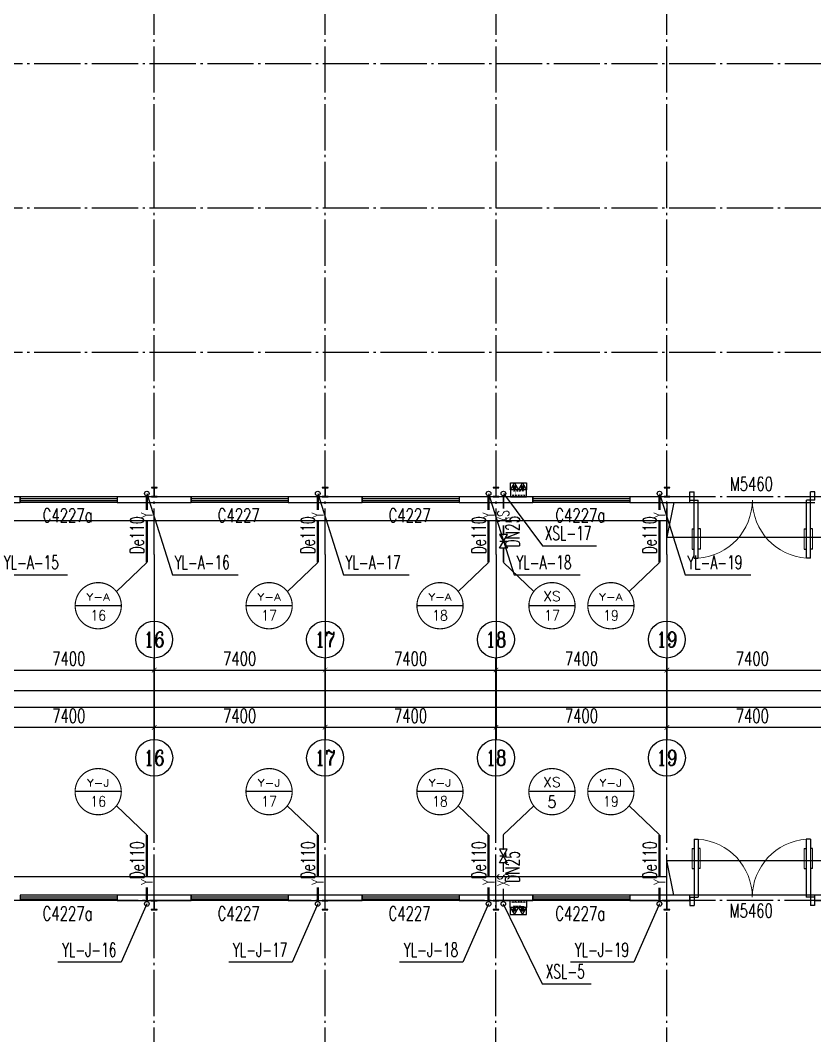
# Model space of a CAD drawing. Header units: millimetres. Extents: x 418304 to 847498, y 48187 to 111456.
# Drawn here: x 421577.35 to 421611.75, y 54503.4 to 54547.36 of the extents above; entities that cross this region are included whole.
import ezdxf
from ezdxf.enums import TextEntityAlignment as Align

# ---------------------------------------------------------------- set-up
doc = ezdxf.new("R2010")
doc.units = ezdxf.units.MM
doc.header["$LTSCALE"] = 1000
doc.linetypes.add('DOTE', pattern=[2.42, 2, -0.2, 0.02, -0.2])
for name, color, linetype in [('AXIS', 3, 'Continuous'), ('AXIS_TEXT', 7, 'Continuous'), ('COLUMN', 2, 'Continuous'), ('DIM_消防', 3, 'Continuous'), ('DIM_雨水', 3, 'Continuous'), ('DOTE', 8, 'DOTE'), ('EQUIP_消防', 7, 'Continuous'), ('PIPE-消防', 1, 'Continuous'), ('PIPE-雨水', 4, 'Continuous'), ('TEXT_消防', 7, 'Continuous'), ('TEXT_雨水', 7, 'Continuous'), ('TWT_TEXT', 7, 'Continuous'), ('VALVE_消防', 7, 'Continuous'), ('VPIPE-消防', 1, 'Continuous'), ('VPIPE-雨水', 4, 'Continuous'), ('WALL-PARAPET', 6, 'Continuous'), ('WINDOW', 4, 'Continuous'), ('WINDOW_TEXT', 7, 'Continuous')]:
    doc.layers.add(name, color=color, linetype=linetype)
doc.styles.add('_TCH_AXIS', font='COMPLEX', dxfattribs={"bigfont": 'GBCBIG'})
doc.styles.add('_TCH_DIM_T3', font='SIMPLEX', dxfattribs={"width": 0.705882, "bigfont": 'GBCBIG'})
doc.styles.add('_TCH_WINDOW', font='SIMPLEX', dxfattribs={"height": 3.5, "bigfont": 'GBCBIG'})
doc.styles.add('_TWT_CIRCLE', font='COMPLEX', dxfattribs={"width": 1.1, "height": 3, "bigfont": 'HZTXT'})
doc.styles.add('_TWT_PIPEDN', font='SIMPLEX', dxfattribs={"width": 0.8, "height": 3, "bigfont": 'HZTXT'})
doc.styles.add('_TWT_PIPETEXT', font='SIMPLEX', dxfattribs={"width": 0.8, "height": 3.5, "bigfont": 'HZTXT'})
doc.styles.add('_TWT_SERIAL', font='COMPLEX', dxfattribs={"width": 0.8, "height": 3, "bigfont": 'HZTXT'})
doc.styles.add('COMPLEX', font='COMPLEX')
doc.dimstyles.new('_TCH_ARCH&&200', dxfattribs={"dimtxt": 595, "dimasz": 200, "dimexe": 500, "dimexo": 600, "dimgap": 200, "dimtad": 1, "dimdec": 0, "dimzin": 0, "dimdsep": 46, "dimtxsty": '_TCH_DIM_T3', "dimblk": 'ARCHTICK', "dimcen": 0.09, "dimclrt": 7, "dimazin": 2, "dimtfac": 1, "dimtdec": 0, "dimtix": 1, "dimtmove": 2, "dimatfit": 3, "dimfxl": 0, "dimtolj": 1, "dimtzin": 0, "dimarcsym": 0})

# ---------------------------------------------------------------- blocks, each defined once
blk = doc.blocks.new('A$C797E1D2B')
at = {"layer": 'COLUMN'}
h = blk.add_hatch(color=256, dxfattribs=at)
h.paths.add_polyline_path([(125, 400), (250, 400), (250, 388), (130, 388), (130, 200), (125, 200)])
h.paths.add_polyline_path([(0, 400), (125, 400), (125, 200), (120, 200), (120, 388), (0, 388)])
h.paths.add_polyline_path([(0, 12), (120, 12), (120, 200), (125, 200), (125, 0), (0, 0)])
h.paths.add_polyline_path([(125, 200), (130, 200), (130, 12), (250, 12), (250, 0), (125, 0)])
blk.add_lwpolyline([(250, 0), (250, 12), (130, 12), (130, 388), (250, 388), (250, 400), (0, 400), (0, 388), (120, 388), (120, 12), (0, 12), (0, 0)], close=True, dxfattribs=at)
blk = doc.blocks.new('消防软管卷盘')
blk.add_lwpolyline([(4963954, 151899), (4963954, 150312), (4964641, 150312), (4964641, 151899)], close=True)
for points, const_width in [([(4964134, 151704), (4964482, 151704)], 1), ([(4964134, 151566), (4964482, 151566)], 1), ([(4964134, 151428), (4964482, 151428)], 1), ([(4964134, 151290), (4964482, 151290)], 1), ([(4964134, 151152), (4964482, 151152)], 1), ([(4964134, 151014), (4964482, 151014)], 0.1), ([(4964134, 150876), (4964482, 150876)], 1), ([(4964134, 150738), (4964482, 150738)], 1), ([(4964150, 150600), (4964499, 150600)], 1), ([(4964150, 150462), (4964499, 150462)], 1)]:
    blk.add_lwpolyline(points, dxfattribs=dict(const_width=const_width))
for centre, start, end in [((4964134, 151636), 90, 270), ((4964482, 151498), 270, 90), ((4964134, 151360), 90, 270), ((4964134, 151084), 90, 270), ((4964134, 150808), 90, 270), ((4964150, 150532), 90, 270), ((4964482, 151222), 270, 90), ((4964482, 150946), 270, 90), ((4964499, 150670), 270, 90)]:
    blk.add_arc(centre, 69, start, end)
blk = doc.blocks.new('$TwtSys$00000546')
h = blk.add_hatch()
h.set_pattern_fill('ANSI31', color=256, scale=200, style=0)
h.set_pattern_definition([(45, (-38543.802, -6670.83), (-17.67767, 17.67767), [])])
h.paths.add_polyline_path([(-65, 174), (65, 174), (65, 44), (-65, 44)])
for points in [[(0, 344), (-198, 0), (198, 0)], [(-65, 174), (65, 174), (65, 44), (-65, 44)]]:
    blk.add_lwpolyline(points, close=True)
blk = doc.blocks.new('92623')
blk.add_lwpolyline([(8910066, 83014), (8909273, 83014), (8909273, 82670), (8910066, 82670)], close=True)
at = {"xscale": -0.5, "yscale": 0.5, "zscale": 0.5, "rotation": 89.99999999998747}
blk.add_blockref('消防软管卷盘', (8985223, 2565334), dxfattribs=at)
at = {"layer": 'EQUIP_消防', "color": 8, "rotation": 180}
for p in [(8909471, 83014), (8909868, 83014)]:
    blk.add_blockref('$TwtSys$00000546', p, dxfattribs=at)
blk = doc.blocks.new('$DorLib2D$00000011')
for p, q in [((-0.4667, 0.4709), (-0.4667, -0.0625)), ((-0.4667, 0.4709), (-0.4333, 0.4709)), ((-0.4333, 0.4709), (-0.4333, 0.0042)), ((0.4333, 0.4709), (0.4333, 0.0042)), ((0.4667, 0.4709), (0.4333, 0.4709)), ((0.4667, 0.4709), (0.4667, -0.0625)), ((-0.4833, 0.3962), (-0.4667, 0.3962)), ((-0.4167, 0.3962), (-0.4333, 0.3962)), ((0.4167, 0.3962), (0.4333, 0.3962)), ((0.4833, 0.3962), (0.4667, 0.3962)), ((-0.4833, 0.2346), (-0.4667, 0.2346)), ((-0.4167, 0.2346), (-0.4333, 0.2346)), ((0.4167, 0.2346), (0.4333, 0.2346)), ((0.4833, 0.2346), (0.4667, 0.2346)), ((-0.5, 0.0042), (-0.4333, 0.0042)), ((-0.5, 0.0042), (-0.5, -0.0625)), ((0.5, 0.0042), (0.4333, 0.0042)), ((0.5, 0.0042), (0.5, -0.0625)), ((-0.5, -0.0625), (-0.4667, -0.0625)), ((0.5, -0.0625), (0.4667, -0.0625))]:
    blk.add_line(p, q)
at = {"lineweight": 13}
for p, q in [((-0.4833, 0.3962), (-0.4833, 0.2346)), ((-0.4167, 0.3962), (-0.4167, 0.2346)), ((0.4167, 0.3962), (0.4167, 0.2346)), ((0.4833, 0.3962), (0.4833, 0.2346))]:
    blk.add_line(p, q, dxfattribs=at)
for centre, start, end in [((-0.4667, 0.0042), 0, 85.90396), ((0.4667, 0.0042), 94.09604, 180)]:
    blk.add_arc(centre, 0.4667, start, end, dxfattribs=at)
blk = doc.blocks.new('$TCHSYS$WIN2D')
for p, q in [((-0.5, 0.5), (0.5, 0.5)), ((-0.5, 0.5), (-0.5, -0.5)), ((0.5, 0.5), (0.5, -0.5)), ((0.5, 0.167), (-0.5, 0.167)), ((0.5, -0.167), (-0.5, -0.167)), ((-0.5, -0.5), (0.5, -0.5))]:
    blk.add_line(p, q)
blk = doc.blocks.new('_AXISO')
blk.add_circle((0, 0), 0.5)
at = {"layer": 'AXIS_TEXT', "style": 'COMPLEX', "width": 1.041667}
blk.add_attdef('A', text='', height=0.56, dxfattribs=at).set_placement((-0.25, -0.28), (0.25, -0.28), align=Align.FIT)
blk = doc.blocks.new('_ArchTick')
at = {"color": 0, "linetype": 'ByBlock', "const_width": 0.15}
blk.add_lwpolyline([(-0.5, -0.5), (0.5, 0.5)], dxfattribs=at)
blk = doc.blocks.new('*D143')
at = {"layer": 'AXIS', "color": 0, "lineweight": -2}
for p, q in [((436704, 134805), (436704, 141305)), ((599984, 134805), (599984, 141305)), ((436704, 140805), (599984, 140805))]:
    blk.add_line(p, q, dxfattribs=at)
at = {"layer": 'Defpoints', "color": 0}
for p in [(599984, 140805), (436704, 134205), (599984, 134205)]:
    blk.add_point(p, dxfattribs=at)
at = {"layer": 'AXIS', "color": 0, "lineweight": -2, "xscale": 200, "yscale": 200, "zscale": 200, "rotation": 180}
blk.add_blockref('_ArchTick', (436704, 140805), dxfattribs=at)
at = {"layer": 'AXIS', "color": 0, "lineweight": -2, "xscale": 200, "yscale": 200, "zscale": 200}
blk.add_blockref('_ArchTick', (599984, 140805), dxfattribs=at)
at = {"layer": 'AXIS', "color": 7, "insert": (518344, 141303), "char_height": 595, "attachment_point": 5, "style": '_TCH_DIM_T3'}
blk.add_mtext('\\A1;163280', dxfattribs=at)
blk = doc.blocks.new('*D159')
at = {"layer": 'AXIS', "color": 0, "lineweight": -2}
for p, q in [((540544, 134805), (540544, 139705)), ((547944, 134805), (547944, 139705)), ((540544, 139205), (547944, 139205))]:
    blk.add_line(p, q, dxfattribs=at)
at = {"layer": 'Defpoints', "color": 0}
for p in [(547944, 139205), (540544, 134205), (547944, 134205)]:
    blk.add_point(p, dxfattribs=at)
at = {"layer": 'AXIS', "color": 0, "lineweight": -2, "xscale": 200, "yscale": 200, "zscale": 200, "rotation": 180}
blk.add_blockref('_ArchTick', (540544, 139205), dxfattribs=at)
at = {"layer": 'AXIS', "color": 0, "lineweight": -2, "xscale": 200, "yscale": 200, "zscale": 200}
blk.add_blockref('_ArchTick', (547944, 139205), dxfattribs=at)
at = {"layer": 'AXIS', "color": 7, "insert": (544244, 139703), "char_height": 595, "attachment_point": 5, "style": '_TCH_DIM_T3'}
blk.add_mtext('\\A1;7400', dxfattribs=at)
blk = doc.blocks.new('*D160')
at = {"layer": 'AXIS', "color": 0, "lineweight": -2}
for p, q in [((547944, 134805), (547944, 139705)), ((555344, 134805), (555344, 139705)), ((547944, 139205), (555344, 139205))]:
    blk.add_line(p, q, dxfattribs=at)
at = {"layer": 'Defpoints', "color": 0}
for p in [(555344, 139205), (547944, 134205), (555344, 134205)]:
    blk.add_point(p, dxfattribs=at)
at = {"layer": 'AXIS', "color": 0, "lineweight": -2, "xscale": 200, "yscale": 200, "zscale": 200, "rotation": 180}
blk.add_blockref('_ArchTick', (547944, 139205), dxfattribs=at)
at = {"layer": 'AXIS', "color": 0, "lineweight": -2, "xscale": 200, "yscale": 200, "zscale": 200}
blk.add_blockref('_ArchTick', (555344, 139205), dxfattribs=at)
at = {"layer": 'AXIS', "color": 7, "insert": (551644, 139703), "char_height": 595, "attachment_point": 5, "style": '_TCH_DIM_T3'}
blk.add_mtext('\\A1;7400', dxfattribs=at)
blk = doc.blocks.new('*D161')
at = {"layer": 'AXIS', "color": 0, "lineweight": -2}
for p, q in [((555344, 134805), (555344, 139705)), ((562744, 134805), (562744, 139705)), ((555344, 139205), (562744, 139205))]:
    blk.add_line(p, q, dxfattribs=at)
at = {"layer": 'Defpoints', "color": 0}
for p in [(562744, 139205), (555344, 134205), (562744, 134205)]:
    blk.add_point(p, dxfattribs=at)
at = {"layer": 'AXIS', "color": 0, "lineweight": -2, "xscale": 200, "yscale": 200, "zscale": 200, "rotation": 180}
blk.add_blockref('_ArchTick', (555344, 139205), dxfattribs=at)
at = {"layer": 'AXIS', "color": 0, "lineweight": -2, "xscale": 200, "yscale": 200, "zscale": 200}
blk.add_blockref('_ArchTick', (562744, 139205), dxfattribs=at)
at = {"layer": 'AXIS', "color": 7, "insert": (559044, 139703), "char_height": 595, "attachment_point": 5, "style": '_TCH_DIM_T3'}
blk.add_mtext('\\A1;7400', dxfattribs=at)
blk = doc.blocks.new('*D162')
at = {"layer": 'AXIS', "color": 0, "lineweight": -2}
for p, q in [((562744, 134805), (562744, 139705)), ((570144, 134805), (570144, 139705)), ((562744, 139205), (570144, 139205))]:
    blk.add_line(p, q, dxfattribs=at)
at = {"layer": 'Defpoints', "color": 0}
for p in [(570144, 139205), (562744, 134205), (570144, 134205)]:
    blk.add_point(p, dxfattribs=at)
at = {"layer": 'AXIS', "color": 0, "lineweight": -2, "xscale": 200, "yscale": 200, "zscale": 200, "rotation": 180}
blk.add_blockref('_ArchTick', (562744, 139205), dxfattribs=at)
at = {"layer": 'AXIS', "color": 0, "lineweight": -2, "xscale": 200, "yscale": 200, "zscale": 200}
blk.add_blockref('_ArchTick', (570144, 139205), dxfattribs=at)
at = {"layer": 'AXIS', "color": 7, "insert": (566444, 139703), "char_height": 595, "attachment_point": 5, "style": '_TCH_DIM_T3'}
blk.add_mtext('\\A1;7400', dxfattribs=at)
blk = doc.blocks.new('*D163')
at = {"layer": 'AXIS', "color": 0, "lineweight": -2}
for p, q in [((570144, 134805), (570144, 139705)), ((577544, 134805), (577544, 139705)), ((570144, 139205), (577544, 139205))]:
    blk.add_line(p, q, dxfattribs=at)
at = {"layer": 'Defpoints', "color": 0}
for p in [(577544, 139205), (570144, 134205), (577544, 134205)]:
    blk.add_point(p, dxfattribs=at)
at = {"layer": 'AXIS', "color": 0, "lineweight": -2, "xscale": 200, "yscale": 200, "zscale": 200, "rotation": 180}
blk.add_blockref('_ArchTick', (570144, 139205), dxfattribs=at)
at = {"layer": 'AXIS', "color": 0, "lineweight": -2, "xscale": 200, "yscale": 200, "zscale": 200}
blk.add_blockref('_ArchTick', (577544, 139205), dxfattribs=at)
at = {"layer": 'AXIS', "color": 7, "insert": (573844, 139703), "char_height": 595, "attachment_point": 5, "style": '_TCH_DIM_T3'}
blk.add_mtext('\\A1;7400', dxfattribs=at)
blk = doc.blocks.new('$VALVE$00000296')
for points in [[(-125, 72), (-125, -72), (125, 72), (125, -72), (-125, 72)], [(0, 60), (0, -64)]]:
    blk.add_lwpolyline(points)
for p in [(-125, 0), (125, 0)]:
    blk.add_point(p)
blk = doc.blocks.new('*D181')
at = {"layer": 'AXIS', "color": 0, "lineweight": -2}
for p, q in [((487606, 74527), (487606, 68027)), ((650886, 74527), (650886, 68027)), ((487606, 68527), (650886, 68527))]:
    blk.add_line(p, q, dxfattribs=at)
at = {"layer": 'Defpoints', "color": 0}
for p in [(487606, 75127), (650886, 75127), (650886, 68527)]:
    blk.add_point(p, dxfattribs=at)
at = {"layer": 'AXIS', "color": 0, "lineweight": -2, "xscale": 200, "yscale": 200, "zscale": 200, "rotation": 180}
blk.add_blockref('_ArchTick', (487606, 68527), dxfattribs=at)
at = {"layer": 'AXIS', "color": 0, "lineweight": -2, "xscale": 200, "yscale": 200, "zscale": 200}
blk.add_blockref('_ArchTick', (650886, 68527), dxfattribs=at)
at = {"layer": 'AXIS', "color": 7, "insert": (569246, 69024), "char_height": 595, "attachment_point": 5, "style": '_TCH_DIM_T3'}
blk.add_mtext('\\A1;163280', dxfattribs=at)
blk = doc.blocks.new('*D199')
at = {"layer": 'AXIS', "color": 0, "lineweight": -2}
for p, q in [((591446, 74527), (591446, 69627)), ((598846, 74527), (598846, 69627)), ((591446, 70127), (598846, 70127))]:
    blk.add_line(p, q, dxfattribs=at)
at = {"layer": 'Defpoints', "color": 0}
for p in [(591446, 75127), (598846, 75127), (598846, 70127)]:
    blk.add_point(p, dxfattribs=at)
at = {"layer": 'AXIS', "color": 0, "lineweight": -2, "xscale": 200, "yscale": 200, "zscale": 200, "rotation": 180}
blk.add_blockref('_ArchTick', (591446, 70127), dxfattribs=at)
at = {"layer": 'AXIS', "color": 0, "lineweight": -2, "xscale": 200, "yscale": 200, "zscale": 200}
blk.add_blockref('_ArchTick', (598846, 70127), dxfattribs=at)
at = {"layer": 'AXIS', "color": 7, "insert": (595146, 70624), "char_height": 595, "attachment_point": 5, "style": '_TCH_DIM_T3'}
blk.add_mtext('\\A1;7400', dxfattribs=at)
blk = doc.blocks.new('*D200')
at = {"layer": 'AXIS', "color": 0, "lineweight": -2}
for p, q in [((598846, 74527), (598846, 69627)), ((606246, 74527), (606246, 69627)), ((598846, 70127), (606246, 70127))]:
    blk.add_line(p, q, dxfattribs=at)
at = {"layer": 'Defpoints', "color": 0}
for p in [(598846, 75127), (606246, 75127), (606246, 70127)]:
    blk.add_point(p, dxfattribs=at)
at = {"layer": 'AXIS', "color": 0, "lineweight": -2, "xscale": 200, "yscale": 200, "zscale": 200, "rotation": 180}
blk.add_blockref('_ArchTick', (598846, 70127), dxfattribs=at)
at = {"layer": 'AXIS', "color": 0, "lineweight": -2, "xscale": 200, "yscale": 200, "zscale": 200}
blk.add_blockref('_ArchTick', (606246, 70127), dxfattribs=at)
at = {"layer": 'AXIS', "color": 7, "insert": (602546, 70624), "char_height": 595, "attachment_point": 5, "style": '_TCH_DIM_T3'}
blk.add_mtext('\\A1;7400', dxfattribs=at)
blk = doc.blocks.new('*D201')
at = {"layer": 'AXIS', "color": 0, "lineweight": -2}
for p, q in [((606246, 74527), (606246, 69627)), ((613646, 74527), (613646, 69627)), ((606246, 70127), (613646, 70127))]:
    blk.add_line(p, q, dxfattribs=at)
at = {"layer": 'Defpoints', "color": 0}
for p in [(606246, 75127), (613646, 75127), (613646, 70127)]:
    blk.add_point(p, dxfattribs=at)
at = {"layer": 'AXIS', "color": 0, "lineweight": -2, "xscale": 200, "yscale": 200, "zscale": 200, "rotation": 180}
blk.add_blockref('_ArchTick', (606246, 70127), dxfattribs=at)
at = {"layer": 'AXIS', "color": 0, "lineweight": -2, "xscale": 200, "yscale": 200, "zscale": 200}
blk.add_blockref('_ArchTick', (613646, 70127), dxfattribs=at)
at = {"layer": 'AXIS', "color": 7, "insert": (609946, 70624), "char_height": 595, "attachment_point": 5, "style": '_TCH_DIM_T3'}
blk.add_mtext('\\A1;7400', dxfattribs=at)
blk = doc.blocks.new('*D202')
at = {"layer": 'AXIS', "color": 0, "lineweight": -2}
for p, q in [((613646, 74527), (613646, 69627)), ((621046, 74527), (621046, 69627)), ((613646, 70127), (621046, 70127))]:
    blk.add_line(p, q, dxfattribs=at)
at = {"layer": 'Defpoints', "color": 0}
for p in [(613646, 75127), (621046, 75127), (621046, 70127)]:
    blk.add_point(p, dxfattribs=at)
at = {"layer": 'AXIS', "color": 0, "lineweight": -2, "xscale": 200, "yscale": 200, "zscale": 200, "rotation": 180}
blk.add_blockref('_ArchTick', (613646, 70127), dxfattribs=at)
at = {"layer": 'AXIS', "color": 0, "lineweight": -2, "xscale": 200, "yscale": 200, "zscale": 200}
blk.add_blockref('_ArchTick', (621046, 70127), dxfattribs=at)
at = {"layer": 'AXIS', "color": 7, "insert": (617346, 70624), "char_height": 595, "attachment_point": 5, "style": '_TCH_DIM_T3'}
blk.add_mtext('\\A1;7400', dxfattribs=at)
blk = doc.blocks.new('*D203')
at = {"layer": 'AXIS', "color": 0, "lineweight": -2}
for p, q in [((621046, 74527), (621046, 69627)), ((628446, 74527), (628446, 69627)), ((621046, 70127), (628446, 70127))]:
    blk.add_line(p, q, dxfattribs=at)
at = {"layer": 'Defpoints', "color": 0}
for p in [(621046, 75127), (628446, 75127), (628446, 70127)]:
    blk.add_point(p, dxfattribs=at)
at = {"layer": 'AXIS', "color": 0, "lineweight": -2, "xscale": 200, "yscale": 200, "zscale": 200, "rotation": 180}
blk.add_blockref('_ArchTick', (621046, 70127), dxfattribs=at)
at = {"layer": 'AXIS', "color": 0, "lineweight": -2, "xscale": 200, "yscale": 200, "zscale": 200}
blk.add_blockref('_ArchTick', (628446, 70127), dxfattribs=at)
at = {"layer": 'AXIS', "color": 7, "insert": (624746, 70624), "char_height": 595, "attachment_point": 5, "style": '_TCH_DIM_T3'}
blk.add_mtext('\\A1;7400', dxfattribs=at)
blk = doc.blocks.new('242355')
at = {"color": 8, "ltscale": 0.5}
blk.add_line((570443.6, 131945.3), (570143.6, 133445.3), dxfattribs=at)
for points in [[(570143.6, 131945.3), (570143.6, 133445.3), (577543.6, 133445.3), (577543.6, 131945.3)], [(518343.6, 132745.3), (570143.6, 132745.3)]]:
    blk.add_lwpolyline(points, dxfattribs=at)
at = {"layer": 'AXIS'}
for p, q in [((547943.6, 134205.3), (547943.6, 142205.3)), ((555343.6, 134205.3), (555343.6, 142205.3)), ((562743.6, 134205.3), (562743.6, 142205.3)), ((570143.6, 134205.3), (570143.6, 142205.3))]:
    blk.add_line(p, q, dxfattribs=at)
at = {"layer": 'DIM_消防'}
for p, q in [((546519.3, 136420), (544519.3, 136420)), ((553919.3, 136420), (551919.3, 136420)), ((561319.3, 136420), (559319.3, 136420)), ((566167.8, 136420), (564167.8, 136420)), ((568719.3, 136420), (566719.3, 136420)), ((547624.1, 134546.5), (546308.3, 135805.7)), ((555024.1, 134546.5), (553708.3, 135805.7)), ((562424.1, 134546.5), (561108.3, 135805.7)), ((563063.1, 134546.5), (564378.8, 135805.7)), ((569824.1, 134546.5), (568508.3, 135805.7)), ((563063.1, 131561.3), (564751.1, 128095.5, 3000)), ((564751.1, 128095.5, 3000), (566867.7, 128095.5, 3000))]:
    blk.add_line(p, q, dxfattribs=at)
at = {"layer": 'DIM_消防', "const_width": 50}
for points in [[(546519.3, 136420, 1), (544519.3, 136420, 1)], [(553919.3, 136420, 1), (551919.3, 136420, 1)], [(561319.3, 136420, 1), (559319.3, 136420, 1)], [(566167.8, 136420, 1), (564167.8, 136420, 1)], [(568719.3, 136420, 1), (566719.3, 136420, 1)]]:
    blk.add_lwpolyline(points, format="xyb", close=True, dxfattribs=at)
at = {"layer": 'DIM_雨水'}
for p, q in [((547624.1, 131561.3), (546514, 129032.9)), ((555024.1, 131561.3), (553914, 129032.9)), ((562424.1, 131561.3), (561314, 129032.9)), ((569824.1, 131561.3), (568714, 129032.9)), ((546514, 129032.9), (543773.1, 129032.9)), ((553914, 129032.9), (551173.1, 129032.9)), ((561314, 129032.9), (558573.1, 129032.9)), ((568714, 129032.9), (565973.1, 129032.9))]:
    blk.add_line(p, q, dxfattribs=at)
at = {"layer": 'DOTE'}
for p, q in [((547943.6, 69205.3), (547943.6, 134205.3)), ((555343.6, 69205.3), (555343.6, 134205.3)), ((562743.6, 69205.3), (562743.6, 134205.3)), ((570143.6, 69205.3), (570143.6, 134205.3)), ((602243.6, 131705.3), (434443.6, 131705.3))]:
    blk.add_line(p, q, dxfattribs=at)
at = {"layer": 'PIPE-消防', "linetype": 'Continuous', "const_width": 70}
for points in [[(563063.1, 133933.2), (563063.1, 134546.5)], [(563063.1, 132938.4), (563063.1, 133333.2)], [(563063.1, 131661.3), (563063.1, 132220.3)]]:
    blk.add_lwpolyline(points, dxfattribs=at)
at = {"layer": 'PIPE-雨水', "linetype": 'Continuous', "const_width": 100}
for points in [[(547624.1, 132725.4), (547624.1, 134546.5)], [(555024.1, 132725.4), (555024.1, 134546.5)], [(562424.1, 132725.4), (562424.1, 134546.5)], [(569824.1, 132748.3), (569824.1, 134546.5)], [(547624.1, 131661.3), (547624.1, 132281.6)], [(555024.1, 131661.3), (555024.1, 132281.6)], [(562424.1, 131661.3), (562424.1, 132281.6)], [(569824.1, 131661.3), (569824.1, 132258.8)]]:
    blk.add_lwpolyline(points, dxfattribs=at)
at = {"layer": 'VPIPE-消防', "linetype": 'Continuous'}
blk.add_circle((563063.1, 131561.3), 100, dxfattribs=at)
at = {"layer": 'VPIPE-雨水', "linetype": 'Continuous'}
for centre in [(547624.1, 131561.3), (555024.1, 131561.3), (562424.1, 131561.3), (569824.1, 131561.3)]:
    blk.add_circle(centre, 100, dxfattribs=at)
at = {"layer": 'WALL-PARAPET'}
for p, q in [((549543.6, 131945.3), (546343.6, 131945.3)), ((546343.6, 131945.3), (546343.6, 131705.3)), ((549543.6, 131705.3), (549543.6, 131945.3)), ((556943.6, 131945.3), (553743.6, 131945.3)), ((553743.6, 131945.3), (553743.6, 131705.3)), ((556943.6, 131705.3), (556943.6, 131945.3)), ((564343.6, 131945.3), (561143.6, 131945.3)), ((561143.6, 131945.3), (561143.6, 131705.3)), ((564343.6, 131705.3), (564343.6, 131945.3)), ((571143.6, 131945.3), (568543.6, 131945.3)), ((568543.6, 131945.3), (568543.6, 131705.3)), ((571143.6, 131705.3), (571143.6, 131945.3)), ((579143.6, 131945.3), (576543.6, 131945.3)), ((576543.6, 131945.3), (576543.6, 131705.3)), ((546343.6, 131705.3), (549543.6, 131705.3)), ((553743.6, 131705.3), (556943.6, 131705.3)), ((561143.6, 131705.3), (564343.6, 131705.3)), ((568543.6, 131705.3), (571143.6, 131705.3)), ((576543.6, 131705.3), (579143.6, 131705.3))]:
    blk.add_line(p, q, dxfattribs=at)
at = {"layer": 'WINDOW'}
blk.add_line((576543.6, 131945.3), (571143.6, 131945.3), dxfattribs=at)
at = {"rotation": 180}
for p in [(548068.6, 131705.3), (555468.6, 131705.3), (562868.6, 131705.3), (570268.6, 131705.3)]:
    blk.add_blockref('A$C797E1D2B', p, dxfattribs=at)
at = {"xscale": 0.882, "yscale": 0.882, "zscale": 0.882}
blk.add_blockref('92623', (-7294613.7, 58184.3), dxfattribs=at)
at = {"layer": 'AXIS'}
ref = blk.add_blockref('_AXISO', (547943.6, 143005.3), dxfattribs=dict(at, xscale=1600, yscale=1600, zscale=1600))
ref.add_attrib('A', '16', dxfattribs={"layer": 'AXIS_TEXT', "height": 656.89, "style": '_TCH_AXIS'}).set_placement((547490, 142676.9), (548397.1, 142676.9), align=Align.FIT)
ref = blk.add_blockref('_AXISO', (555343.6, 143005.3), dxfattribs=dict(at, xscale=1600, yscale=1600, zscale=1600))
ref.add_attrib('A', '17', dxfattribs={"layer": 'AXIS_TEXT', "height": 656.89, "style": '_TCH_AXIS'}).set_placement((554890, 142676.9), (555797.1, 142676.9), align=Align.FIT)
ref = blk.add_blockref('_AXISO', (562743.6, 143005.3), dxfattribs=dict(at, xscale=1600, yscale=1600, zscale=1600))
ref.add_attrib('A', '18', dxfattribs={"layer": 'AXIS_TEXT', "height": 656.89, "style": '_TCH_AXIS'}).set_placement((562290, 142676.9), (563197.1, 142676.9), align=Align.FIT)
ref = blk.add_blockref('_AXISO', (570143.6, 143005.3), dxfattribs=dict(at, xscale=1600, yscale=1600, zscale=1600))
ref.add_attrib('A', '19', dxfattribs={"layer": 'AXIS_TEXT', "height": 656.89, "style": '_TCH_AXIS'}).set_placement((569690, 142676.9), (570597.1, 142676.9), align=Align.FIT)
at = {"layer": 'VALVE_消防', "xscale": -2.4, "yscale": -2.4, "zscale": 2.4, "rotation": 90}
blk.add_blockref('$VALVE$00000296', (563063.1, 133633.2), dxfattribs=at)
at = {"layer": 'WINDOW'}
ref = blk.add_blockref('$DorLib2D$00000011', (573843.6, 131825.3), dxfattribs=dict(at, xscale=5400, yscale=-5400, zscale=5400, rotation=180))
ref.add_attrib('A', 'M5460', (572863.6, 130968), dxfattribs={"layer": 'WINDOW_TEXT', "height": 595, "style": '_TCH_WINDOW', "width": 0.705882})
ref = blk.add_blockref('$TCHSYS$WIN2D', (544243.6, 131825.3), dxfattribs=dict(at, xscale=4200, yscale=-240, zscale=4200, rotation=180))
ref.add_attrib('A', 'C4227a', (543113.6, 130848), dxfattribs={"layer": 'WINDOW_TEXT', "height": 595, "style": '_TCH_WINDOW', "width": 0.705882})
ref = blk.add_blockref('$TCHSYS$WIN2D', (551643.6, 131825.3), dxfattribs=dict(at, xscale=4200, yscale=-240, zscale=4200, rotation=180))
ref.add_attrib('A', 'C4227', (550693.6, 130848), dxfattribs={"layer": 'WINDOW_TEXT', "height": 595, "style": '_TCH_WINDOW', "width": 0.705882})
ref = blk.add_blockref('$TCHSYS$WIN2D', (559043.6, 131825.3), dxfattribs=dict(at, xscale=4200, yscale=-240, zscale=4200, rotation=180))
ref.add_attrib('A', 'C4227', (558093.6, 130848), dxfattribs={"layer": 'WINDOW_TEXT', "height": 595, "style": '_TCH_WINDOW', "width": 0.705882})
ref = blk.add_blockref('$TCHSYS$WIN2D', (566443.6, 131825.3), dxfattribs=dict(at, xscale=4200, yscale=-240, zscale=4200, rotation=180))
ref.add_attrib('A', 'C4227a', (565313.6, 130848), dxfattribs={"layer": 'WINDOW_TEXT', "height": 595, "style": '_TCH_WINDOW', "width": 0.705882})
at = {"layer": 'DIM_消防', "color": 7, "style": '_TWT_CIRCLE'}
for s, height, p, p2 in [('Y-J', 319.91, (545033.3, 136641.7), (546005.3, 136641.7)), ('Y-J', 319.91, (552433.3, 136641.7), (553405.3, 136641.7)), ('Y-J', 319.91, (559833.3, 136641.7), (560805.3, 136641.7)), ('XS', 423.95, (564790.3, 136620.9), (565545.4, 136620.9)), ('Y-J', 319.91, (567233.3, 136641.7), (568205.3, 136641.7)), ('16', 448.85, (545178.4, 135774.7), (545860.2, 135774.7)), ('17', 448.85, (552578.4, 135774.7), (553260.2, 135774.7)), ('18', 448.85, (559978.4, 135774.7), (560660.2, 135774.7)), ('5', 517.5, (564978.1, 135716.8), (565357.6, 135716.8)), ('19', 448.85, (567378.4, 135774.7), (568060.2, 135774.7))]:
    blk.add_text(s, height=height, dxfattribs=at).set_placement(p, p2, align=Align.FIT)
at = {"layer": 'TEXT_消防', "linetype": 'Continuous', "style": '_TWT_PIPEDN', "width": 0.64}
blk.add_text('DN25', height=600, rotation=90, dxfattribs=at).set_placement((563763.1, 132482.2))
at = {"layer": 'TEXT_消防', "style": '_TWT_PIPETEXT', "width": 0.64}
blk.add_text('XS', height=500, rotation=90, dxfattribs=at).set_placement((563313.1, 132320.3))
at = {"layer": 'TEXT_雨水', "linetype": 'Continuous', "style": '_TWT_PIPEDN', "width": 0.64}
for p in [(547503.1, 132632.4), (554903.1, 132632.4), (562303.1, 132632.4), (569703.1, 132632.4)]:
    blk.add_text('De110', height=600, rotation=90, dxfattribs=at).set_placement(p)
at = {"layer": 'TEXT_雨水', "style": '_TWT_PIPETEXT', "width": 0.64}
for p in [(547874.1, 132381.6), (555274.1, 132381.6), (562674.1, 132381.6), (570074.1, 132381.6)]:
    blk.add_text('Y', height=500, rotation=90, dxfattribs=at).set_placement(p)
at = {"layer": 'TWT_TEXT', "style": '_TWT_SERIAL', "width": 0.64}
for s, p in [('YL-J-16', (543953.1, 129272.9)), ('YL-J-17', (551353.1, 129272.9)), ('YL-J-18', (558753.1, 129272.9)), ('YL-J-19', (566153.1, 129272.9)), ('XSL-5', (564895.7, 128335.5, 3000))]:
    blk.add_text(s, height=600, dxfattribs=at).set_placement(p)
at = {"layer": 'AXIS'}
for p1, p2, distance, text, picture, middle in [((436703.6, 134205.3), (599983.6, 134205.3), 6600, '163280', '*D143', (518343.6, 141302.8)), ((540543.6, 134205.3), (547943.6, 134205.3), 5000, '7400', '*D159', (544243.6, 139702.8)), ((547943.6, 134205.3), (555343.6, 134205.3), 5000, '7400', '*D160', (551643.6, 139702.8)), ((555343.6, 134205.3), (562743.6, 134205.3), 5000, '7400', '*D161', (559043.6, 139702.8)), ((562743.6, 134205.3), (570143.6, 134205.3), 5000, '7400', '*D162', (566443.6, 139702.8)), ((570143.6, 134205.3), (577543.6, 134205.3), 5000, '7400', '*D163', (573843.6, 139702.8))]:
    dim = blk.add_aligned_dim(p1=p1, p2=p2, distance=distance, text=text, dimstyle='_TCH_ARCH&&200', dxfattribs=at)
    dim.commit()
    dim.dimension.update_dxf_attribs({"geometry": picture, "text_midpoint": middle})
blk = doc.blocks.new('2436')
at = {"color": 8, "ltscale": 0.5}
blk.add_line((621346, 77386.8), (621046, 75886.8), dxfattribs=at)
for points in [[(621046, 77386.8), (621046, 75886.8), (628446, 75886.8), (628446, 77386.8)], [(621046, 76586.8), (569246, 76586.8)]]:
    blk.add_lwpolyline(points, dxfattribs=at)
at = {"layer": 'AXIS'}
for p, q in [((598846, 75126.8), (598846, 67126.8)), ((606246, 75126.8), (606246, 67126.8)), ((613646, 75126.8), (613646, 67126.8)), ((621046, 75126.8), (621046, 67126.8))]:
    blk.add_line(p, q, dxfattribs=at)
at = {"layer": 'DIM_消防'}
for p, q in [((613965.5, 77770.9), (615653.5, 75509.4, 3000)), ((615653.5, 75509.4, 3000), (617998.9, 75509.4, 3000)), ((598526.4, 74785.7), (597210.7, 73526.5)), ((605926.4, 74785.7), (604610.7, 73526.5)), ((613326.4, 74785.7), (612010.7, 73526.5)), ((613965.5, 74785.7), (615281.2, 73526.5)), ((620726.4, 74785.7), (619410.7, 73526.5)), ((597421.7, 72912.1), (595421.7, 72912.1)), ((604821.7, 72912.1), (602821.7, 72912.1)), ((612221.7, 72912.1), (610221.7, 72912.1)), ((617070.2, 72912.1), (615070.2, 72912.1)), ((619621.7, 72912.1), (617621.7, 72912.1))]:
    blk.add_line(p, q, dxfattribs=at)
at = {"layer": 'DIM_消防', "const_width": 50}
for points in [[(597421.7, 72912.1, 1), (595421.7, 72912.1, 1)], [(604821.7, 72912.1, 1), (602821.7, 72912.1, 1)], [(612221.7, 72912.1, 1), (610221.7, 72912.1, 1)], [(617070.2, 72912.1, 1), (615070.2, 72912.1, 1)], [(619621.7, 72912.1, 1), (617621.7, 72912.1, 1)]]:
    blk.add_lwpolyline(points, format="xyb", close=True, dxfattribs=at)
at = {"layer": 'DIM_雨水'}
for p, q in [((598526.4, 77770.9, 3000), (599636.5, 74248.7, 3000)), ((605926.4, 77770.9), (607036.5, 74248.7)), ((613326.4, 77770.9, 3000), (614436.5, 74248.7, 3000)), ((620726.4, 77770.9), (621836.5, 74248.7)), ((592236.5, 74248.7, 3000), (595086.6, 74248.7, 3000)), ((599636.5, 74248.7, 3000), (602486.6, 74248.7, 3000)), ((607036.5, 74248.7), (609886.6, 74248.7)), ((614436.5, 74248.7, 3000), (617286.6, 74248.7, 3000)), ((621836.5, 74248.7), (624686.6, 74248.7))]:
    blk.add_line(p, q, dxfattribs=at)
at = {"layer": 'DOTE'}
for p, q in [((598846, 75126.8), (598846, 130126.8)), ((606246, 75126.8), (606246, 130126.8)), ((613646, 75126.8), (613646, 130126.8)), ((621046, 75126.8), (621046, 130126.8)), ((653146, 96376.8), (485346, 96376.8)), ((653146, 90126.8), (485346, 90126.8)), ((653146, 83876.8), (485346, 83876.8)), ((653146, 77626.8), (485346, 77626.8))]:
    blk.add_line(p, q, dxfattribs=at)
at = {"layer": 'PIPE-消防', "linetype": 'Continuous', "const_width": 70}
for points in [[(613965.5, 77670.9), (613965.5, 77111.8)], [(613965.5, 76393.8), (613965.5, 75999)], [(613965.5, 75399), (613965.5, 74785.7)]]:
    blk.add_lwpolyline(points, dxfattribs=at)
at = {"layer": 'PIPE-雨水', "linetype": 'Continuous', "const_width": 100}
for points in [[(598526.4, 77670.9), (598526.4, 77050.5)], [(605926.4, 77670.9), (605926.4, 77050.5)], [(613326.4, 77670.9), (613326.4, 77050.5)], [(620726.4, 77670.9), (620726.4, 77050.5)], [(598526.4, 76606.7), (598526.4, 74785.7)], [(605926.4, 76606.7), (605926.4, 74785.7)], [(613326.4, 76606.7), (613326.4, 74785.7)], [(620726.4, 76606.7), (620726.4, 74785.7)]]:
    blk.add_lwpolyline(points, dxfattribs=at)
at = {"layer": 'VPIPE-消防', "linetype": 'Continuous'}
blk.add_circle((613965.5, 77770.9), 100, dxfattribs=at)
at = {"layer": 'VPIPE-雨水', "linetype": 'Continuous'}
for centre in [(598526.4, 77770.9), (605926.4, 77770.9), (613326.4, 77770.9), (620726.4, 77770.9)]:
    blk.add_circle(centre, 100, dxfattribs=at)
at = {"layer": 'WALL-PARAPET'}
for p, q in [((593046, 77626.8), (589846, 77626.8)), ((589846, 77386.8), (593046, 77386.8)), ((593046, 77386.8), (593046, 77626.8)), ((600446, 77626.8), (597246, 77626.8)), ((597246, 77626.8), (597246, 77386.8)), ((597246, 77386.8), (600446, 77386.8)), ((600446, 77386.8), (600446, 77626.8)), ((607846, 77626.8), (604646, 77626.8)), ((604646, 77626.8), (604646, 77386.8)), ((604646, 77386.8), (607846, 77386.8)), ((607846, 77386.8), (607846, 77626.8)), ((615246, 77626.8), (612046, 77626.8)), ((612046, 77626.8), (612046, 77386.8)), ((612046, 77386.8), (615246, 77386.8)), ((615246, 77386.8), (615246, 77626.8)), ((622046, 77626.8), (619446, 77626.8)), ((619446, 77626.8), (619446, 77386.8)), ((619446, 77386.8), (622046, 77386.8)), ((622046, 77386.8), (622046, 77626.8))]:
    blk.add_line(p, q, dxfattribs=at)
at = {"layer": 'WINDOW'}
blk.add_line((622046, 77386.8), (627446, 77386.8), dxfattribs=at)
at = {"rotation": 180}
for p in [(598971, 78026.8), (606371, 78026.8), (613771, 78026.8), (621171, 78026.8)]:
    blk.add_blockref('A$C797E1D2B', p, dxfattribs=at)
at = {"xscale": -0.882, "yscale": 0.882, "zscale": 0.882, "rotation": 180}
blk.add_blockref('92623', (-7243711.3, 151147.8), dxfattribs=at)
at = {"layer": 'AXIS'}
ref = blk.add_blockref('_AXISO', (598846, 66326.8), dxfattribs=dict(at, xscale=1600, yscale=1600, zscale=1600))
ref.add_attrib('A', '16', dxfattribs={"layer": 'AXIS_TEXT', "height": 656.89, "style": '_TCH_AXIS'}).set_placement((598392.4, 65998.4), (599299.5, 65998.4), align=Align.FIT)
ref = blk.add_blockref('_AXISO', (606246, 66326.8), dxfattribs=dict(at, xscale=1600, yscale=1600, zscale=1600))
ref.add_attrib('A', '17', dxfattribs={"layer": 'AXIS_TEXT', "height": 656.89, "style": '_TCH_AXIS'}).set_placement((605792.4, 65998.4), (606699.5, 65998.4), align=Align.FIT)
ref = blk.add_blockref('_AXISO', (613646, 66326.8), dxfattribs=dict(at, xscale=1600, yscale=1600, zscale=1600))
ref.add_attrib('A', '18', dxfattribs={"layer": 'AXIS_TEXT', "height": 656.89, "style": '_TCH_AXIS'}).set_placement((613192.4, 65998.4), (614099.5, 65998.4), align=Align.FIT)
ref = blk.add_blockref('_AXISO', (621046, 66326.8), dxfattribs=dict(at, xscale=1600, yscale=1600, zscale=1600))
ref.add_attrib('A', '19', dxfattribs={"layer": 'AXIS_TEXT', "height": 656.89, "style": '_TCH_AXIS'}).set_placement((620592.4, 65998.4), (621499.5, 65998.4), align=Align.FIT)
at = {"layer": 'VALVE_消防', "xscale": -2.4, "yscale": 2.4, "zscale": 2.4, "rotation": 270}
blk.add_blockref('$VALVE$00000296', (613965.5, 75699), dxfattribs=at)
at = {"layer": 'WINDOW'}
ref = blk.add_blockref('$DorLib2D$00000011', (624746, 77506.8), dxfattribs=dict(at, xscale=-5400, yscale=-5400, zscale=-5400))
ref.add_attrib('A', 'M5460', (623766, 77889.1), dxfattribs={"layer": 'WINDOW_TEXT', "height": 595, "style": '_TCH_WINDOW', "width": 0.705882})
ref = blk.add_blockref('$TCHSYS$WIN2D', (595146, 77506.8), dxfattribs=dict(at, xscale=-4200, yscale=240, zscale=-4200))
ref.add_attrib('A', 'C4227a', (594016, 76529.5), dxfattribs={"layer": 'WINDOW_TEXT', "height": 595, "style": '_TCH_WINDOW', "width": 0.705882})
ref = blk.add_blockref('$TCHSYS$WIN2D', (602546, 77506.8), dxfattribs=dict(at, xscale=-4200, yscale=240, zscale=-4200))
ref.add_attrib('A', 'C4227', (601596, 76529.5), dxfattribs={"layer": 'WINDOW_TEXT', "height": 595, "style": '_TCH_WINDOW', "width": 0.705882})
ref = blk.add_blockref('$TCHSYS$WIN2D', (609946, 77506.8), dxfattribs=dict(at, xscale=-4200, yscale=240, zscale=-4200))
ref.add_attrib('A', 'C4227', (608996, 76529.5), dxfattribs={"layer": 'WINDOW_TEXT', "height": 595, "style": '_TCH_WINDOW', "width": 0.705882})
ref = blk.add_blockref('$TCHSYS$WIN2D', (617346, 77506.8), dxfattribs=dict(at, xscale=-4200, yscale=240, zscale=-4200))
ref.add_attrib('A', 'C4227a', (616216, 76529.5), dxfattribs={"layer": 'WINDOW_TEXT', "height": 595, "style": '_TCH_WINDOW', "width": 0.705882})
at = {"layer": 'DIM_消防', "color": 7, "style": '_TWT_CIRCLE'}
for s, height, p, p2 in [('Y-A', 296.03, (595917.8, 73139.2), (596925.7, 73139.2)), ('Y-A', 296.03, (603317.8, 73139.2), (604325.7, 73139.2)), ('Y-A', 296.03, (610717.8, 73139.2), (611725.7, 73139.2)), ('XS', 423.95, (615692.7, 73112.9), (616447.8, 73112.9)), ('Y-A', 296.03, (618117.8, 73139.2), (619125.7, 73139.2)), ('16', 448.85, (596080.8, 72266.8), (596762.6, 72266.8)), ('17', 448.85, (603480.8, 72266.8), (604162.6, 72266.8)), ('18', 448.85, (610880.8, 72266.8), (611562.6, 72266.8)), ('17', 448.85, (615729.3, 72266.8), (616411.2, 72266.8)), ('19', 448.85, (618280.8, 72266.8), (618962.6, 72266.8))]:
    blk.add_text(s, height=height, dxfattribs=at).set_placement(p, p2, align=Align.FIT)
at = {"layer": 'TEXT_消防', "style": '_TWT_PIPETEXT', "width": 0.64}
blk.add_text('XS', height=500, rotation=90, dxfattribs=at).set_placement((614215.5, 76493.8))
at = {"layer": 'TEXT_消防', "linetype": 'Continuous', "style": '_TWT_PIPEDN', "width": 0.64}
blk.add_text('DN25', height=600, rotation=90, dxfattribs=at).set_placement((614665.5, 75441.9))
at = {"layer": 'TEXT_雨水', "style": '_TWT_PIPETEXT', "width": 0.64}
for p in [(598776.4, 76706.7), (606176.4, 76706.7), (613576.4, 76706.7), (620976.4, 76706.7)]:
    blk.add_text('Y', height=500, rotation=90, dxfattribs=at).set_placement(p)
at = {"layer": 'TEXT_雨水', "linetype": 'Continuous', "style": '_TWT_PIPEDN', "width": 0.64}
for p in [(598400.1, 75145.5), (605800.1, 75145.5), (613200.1, 75145.5), (620600.1, 75145.5)]:
    blk.add_text('De110', height=600, rotation=90, dxfattribs=at).set_placement(p)
at = {"layer": 'TWT_TEXT', "style": '_TWT_SERIAL', "width": 0.64}
for s, p in [('XSL-17', (615752.6, 75749.4, 3000)), ('YL-A-15', (592328.3, 74488.7, 3000)), ('YL-A-16', (599728.3, 74488.7, 3000)), ('YL-A-17', (607128.3, 74488.7)), ('YL-A-18', (614528.3, 74488.7, 3000)), ('YL-A-19', (621928.3, 74488.7))]:
    blk.add_text(s, height=600, dxfattribs=at).set_placement(p)
at = {"layer": 'AXIS'}
for p1, p2, distance, text, picture, middle in [((487606, 75126.8), (650886, 75126.8), -6600, '163280', '*D181', (569246, 69024.3)), ((591446, 75126.8), (598846, 75126.8), -5000, '7400', '*D199', (595146, 70624.3)), ((598846, 75126.8), (606246, 75126.8), -5000, '7400', '*D200', (602546, 70624.3)), ((606246, 75126.8), (613646, 75126.8), -5000, '7400', '*D201', (609946, 70624.3)), ((613646, 75126.8), (621046, 75126.8), -5000, '7400', '*D202', (617346, 70624.3)), ((621046, 75126.8), (628446, 75126.8), -5000, '7400', '*D203', (624746, 70624.3))]:
    dim = blk.add_aligned_dim(p1=p1, p2=p2, distance=distance, text=text, dimstyle='_TCH_ARCH&&200', dxfattribs=at)
    dim.commit()
    dim.dimension.update_dxf_attribs({"geometry": picture, "text_midpoint": middle})

msp = doc.modelspace()

# ---------------------------------------------------------------- block references
at = {"xscale": 0.001, "yscale": 0.001, "zscale": 0.001}
for name, p in [('2436', (420984.305, 54449.106, 3)), ('242355', (421035.205, 54377.548, 3))]:
    msp.add_blockref(name, p, dxfattribs=at)

doc.saveas('drawing.dxf')
